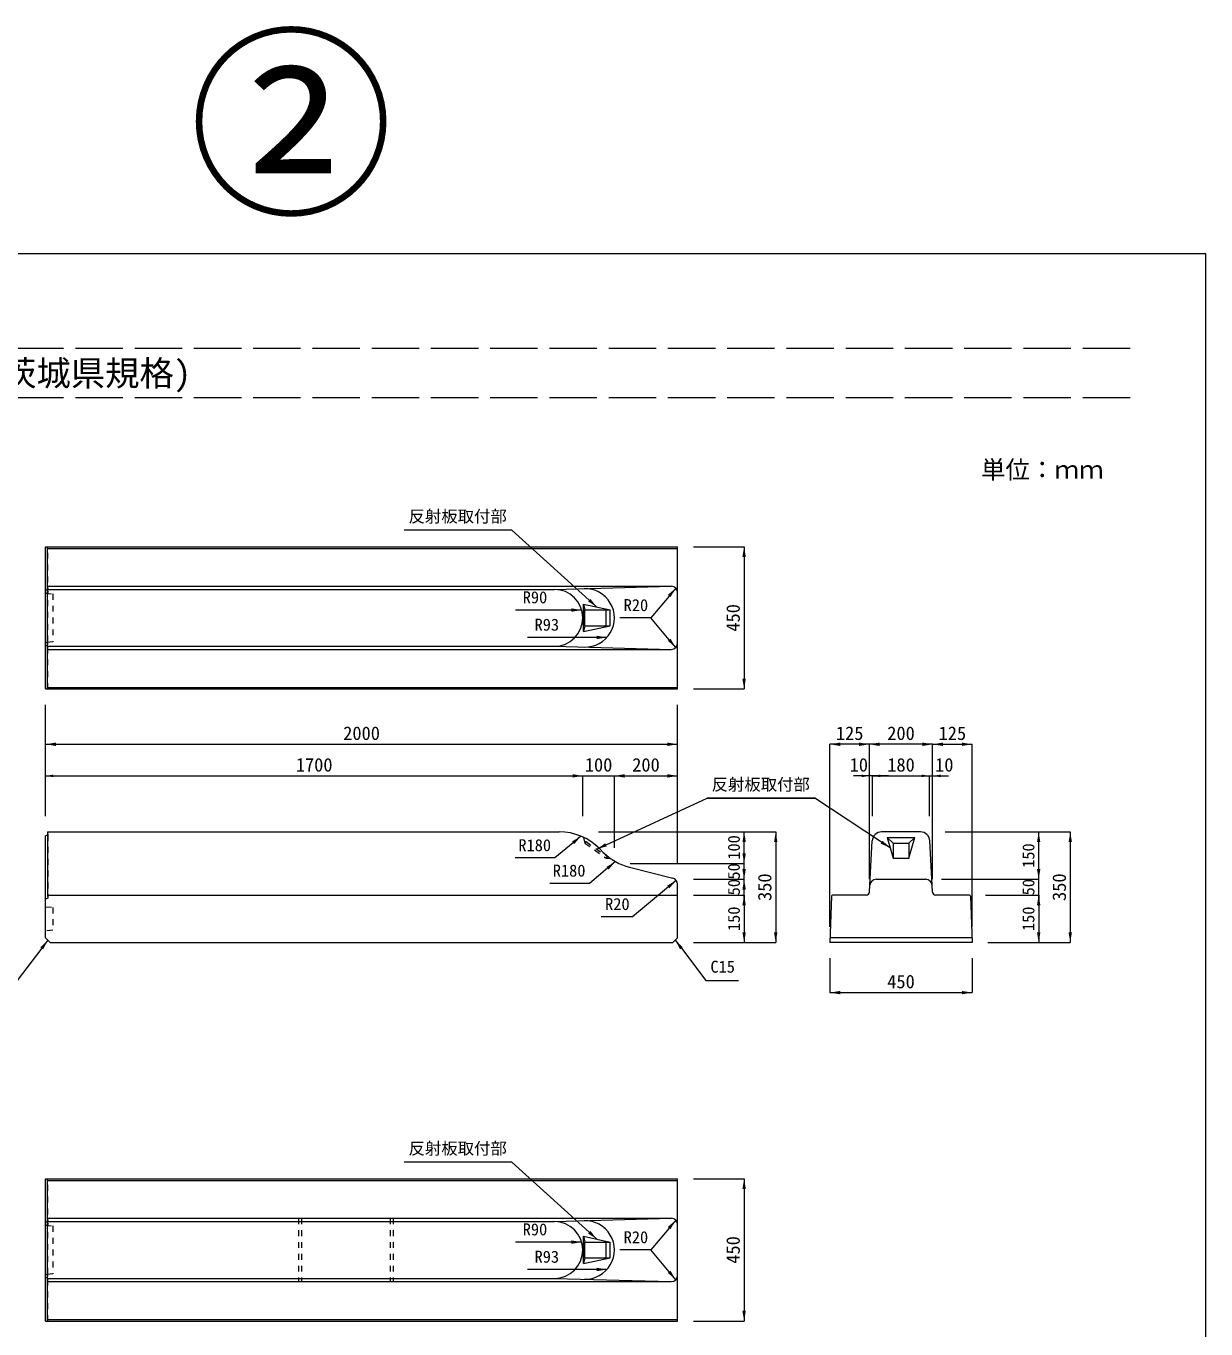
# Model space of a CAD drawing. Units: millimetres, scale not verified. Extents: x 19044 to 37689, y -9270 to 9420.
# Drawn here: x 28130 to 31864, y 5298 to 9420 of the extents above; entities that cross this region are included whole.
import ezdxf
from ezdxf.enums import TextEntityAlignment as Align

# ---------------------------------------------------------------- set-up
doc = ezdxf.new("R2010")
doc.units = ezdxf.units.MM
doc.header["$LTSCALE"] = 25
doc.linetypes.add('DASHED', pattern=[7.5, 6, -1.5])
doc.linetypes.add('USER1', pattern=[1.5, 0.75, -0.75])
for name, color, linetype, lineweight in [('0_2', 7, 'Continuous', 9), ('寸法線', 7, 'Continuous', 9), ('本体', 2, 'Continuous', 5), ('枠', 5, 'Continuous', 5), ('補助線', 8, 'Continuous', 13)]:
    doc.layers.add(name, color=color, linetype=linetype, lineweight=lineweight)
doc.styles.add('ＭＳ ゴシック', font='')
doc.styles.get('ＭＳ ゴシック').set_extended_font_data('MS Gothic')

# ---------------------------------------------------------------- blocks, each defined once
blk = doc.blocks.new('filled_arrow')
at = {"color": 0, "linetype": 'Continuous', "lineweight": -2}
blk.add_solid([(7.5, 1.25), (0, 0), (7.5, -1.25)], dxfattribs=at)

msp = doc.modelspace()

# ---------------------------------------------------------------- linework, layer by layer
at = {"layer": '0_2', "linetype": 'DASHED'}
for p, q in [((31624.19, 8399.77), (26314.19, 8399.77)), ((31624.19, 8243.77), (26314.19, 8243.77))]:
    msp.add_line(p, q, dxfattribs=at)
at = {"layer": '寸法線'}
for p, q in [((30242.15, 7772.74), (30402.73, 7772.74)), ((30402.73, 7772.74), (30402.73, 7322.74)), ((30242.15, 7322.74), (30402.73, 7322.74)), ((28192.15, 6920.52), (28192.15, 7272.74)), ((30192.15, 6770.52), (30192.15, 7272.74)), ((28192.15, 7147.74), (30192.15, 7147.74)), ((30799.26, 7147.74), (30674.26, 7147.74)), ((30674.26, 6570.52), (30674.26, 7147.74)), ((30999.26, 7147.74), (30799.26, 7147.74)), ((30799.26, 6720.52), (30799.26, 7147.74)), ((30799.26, 6720.52), (30799.26, 7147.74)), ((30999.26, 6720.52), (30999.26, 7147.74)), ((30999.26, 7147.74), (31124.26, 7147.74)), ((30999.26, 6720.52), (30999.26, 7147.74)), ((31124.26, 6570.52), (31124.26, 7147.74)), ((28192.15, 7047.74), (29892.15, 7047.74)), ((28192.15, 6920.52), (28192.15, 7047.74)), ((29827.15, 7047.74), (30057.15, 7047.74)), ((29892.15, 6920.52), (29892.15, 7047.74)), ((29892.15, 6920.52), (29892.15, 7047.74)), ((29992.15, 6820.52), (29992.15, 7047.74)), ((29992.15, 7047.74), (30192.15, 7047.74)), ((29992.15, 6820.52), (29992.15, 7047.74)), ((30192.15, 6770.52), (30192.15, 7047.74)), ((30859.26, 7047.74), (30749.26, 7047.74)), ((30799.26, 6720.52), (30799.26, 7047.74)), ((30809.26, 7047.74), (30989.26, 7047.74)), ((30809.26, 6920.52), (30809.26, 7047.74)), ((30809.26, 6920.52), (30809.26, 7047.74)), ((30939.26, 7047.74), (31049.26, 7047.74)), ((30989.26, 6920.52), (30989.26, 7047.74)), ((30989.26, 6920.52), (30989.26, 7047.74)), ((30999.26, 6720.52), (30999.26, 7047.74)), ((29942.15, 6870.52), (30402.73, 6870.52)), ((29942.15, 6870.52), (30502.73, 6870.52)), ((30402.73, 6770.52), (30402.73, 6870.52)), ((30502.73, 6870.52), (30502.73, 6520.52)), ((31039.26, 6870.52), (31434.84, 6870.52)), ((31039.26, 6870.52), (31334.84, 6870.52)), ((31334.84, 6720.52), (31334.84, 6870.52)), ((31434.84, 6870.52), (31434.84, 6520.52)), ((30402.73, 6655.52), (30402.73, 6835.52)), ((30042.15, 6770.52), (30402.73, 6770.52)), ((30042.15, 6770.52), (30402.73, 6770.52)), ((30402.73, 6638.02), (30402.73, 6785.52)), ((31334.84, 6638.02), (31334.84, 6785.52)), ((30242.15, 6720.52), (30402.73, 6720.52)), ((30242.15, 6720.52), (30402.73, 6720.52)), ((31027.74, 6720.52), (31334.84, 6720.52)), ((31027.74, 6720.52), (31334.84, 6720.52)), ((30242.15, 6670.52), (30402.73, 6670.52)), ((30242.15, 6670.52), (30402.73, 6670.52)), ((30402.73, 6670.52), (30402.73, 6520.52)), ((31166.36, 6670.52), (31334.84, 6670.52)), ((31166.36, 6670.52), (31334.84, 6670.52)), ((31334.84, 6670.52), (31334.84, 6520.52)), ((30242.15, 6520.52), (30502.73, 6520.52)), ((30242.15, 6520.52), (30402.73, 6520.52)), ((31174.26, 6520.52), (31434.84, 6520.52)), ((31174.26, 6520.52), (31334.84, 6520.52)), ((30674.26, 6470.52), (30674.26, 6361.98)), ((31124.26, 6470.52), (31124.26, 6361.98)), ((30674.26, 6361.98), (31124.26, 6361.98)), ((30242.15, 5772.74), (30402.73, 5772.74)), ((30402.73, 5772.74), (30402.73, 5322.74)), ((30242.15, 5322.74), (30402.73, 5322.74))]:
    msp.add_line(p, q, dxfattribs=at)
for points in [[(29936.88, 7581.91), (29912.78, 7603.71), (29667.42, 7825.58), (29327.16, 7825.58)], [(30186.29, 7641.88), (30165.5, 7616.9), (30107.94, 7547.74), (30009.52, 7547.74)], [(29888.69, 7572.44), (29856.19, 7572.44), (29679.55, 7572.44)], [(30186.29, 7453.6), (30165.5, 7478.58), (30107.94, 7547.74), (30009.52, 7547.74)], [(29968.48, 7485.9), (29935.98, 7485.9), (29717.03, 7485.9)], [(29936.21, 6816.05), (29965.74, 6829.63), (30286.12, 6977.05), (30626.38, 6977.05)], [(30865.09, 6820.04), (30837.94, 6837.9), (30626.38, 6977.05), (30286.12, 6977.05)], [(29886.48, 6856.82), (29861.49, 6836.03), (29803.9, 6788.13), (29678.63, 6788.13)], [(29995.49, 6776.42), (29970.5, 6755.63), (29912.91, 6707.73), (29787.65, 6707.73)], [(30187.92, 6717.21), (30162.93, 6696.43), (30049.2, 6601.84), (29950.78, 6601.84)], [(28199.65, 6528.02), (28179.95, 6502.17), (28102.51, 6400.55), (27999.55, 6400.55)], [(30184.65, 6528.02), (30204.35, 6502.17), (30281.8, 6400.55), (30384.75, 6400.55)], [(29936.88, 5581.91), (29912.78, 5603.71), (29667.42, 5825.58), (29327.16, 5825.58)], [(30186.29, 5641.88), (30165.5, 5616.9), (30107.94, 5547.74), (30009.52, 5547.74)], [(29888.69, 5572.44), (29856.19, 5572.44), (29679.55, 5572.44)], [(30186.29, 5453.6), (30165.5, 5478.58), (30107.94, 5547.74), (30009.52, 5547.74)], [(29968.48, 5485.9), (29935.98, 5485.9), (29717.03, 5485.9)]]:
    msp.add_lwpolyline(points, dxfattribs=at)
at = {"layer": '本体', "lineweight": 20}
for p, q in [((28192.15, 7322.74), (28192.15, 7772.74)), ((28192.15, 7772.74), (30192.15, 7772.74)), ((30192.15, 7322.74), (30192.15, 7772.74)), ((28198.15, 7637.31), (28192.15, 7634.74)), ((28198.15, 7627.31), (28192.15, 7624.74)), ((28198.15, 7468.17), (28192.15, 7470.74)), ((28198.15, 7458.17), (28192.15, 7460.74)), ((28192.15, 7322.74), (30192.15, 7322.74)), ((28198.15, 6860.09), (28192.15, 6857.52)), ((28192.15, 6535.52), (28192.15, 6857.52)), ((28198.15, 6870.52), (29817.59, 6870.52)), ((29944.87, 6817.8), (29956.9, 6805.77)), ((30040.52, 6758.43), (30177, 6724.3)), ((30820.79, 6720.52), (30977.74, 6720.52)), ((30192.15, 6535.52), (30192.15, 6704.9)), ((30799.74, 6680.02), (30800.81, 6701.52)), ((30998.79, 6680.02), (30997.71, 6701.52)), ((28198.15, 6670.52), (30192.15, 6670.52)), ((30679.17, 6667.62), (30674.26, 6520.52)), ((30789.75, 6670.52), (30682.17, 6670.52)), ((31116.36, 6670.52), (31008.78, 6670.52)), ((31119.36, 6667.62), (31124.26, 6520.52)), ((28192.15, 6535.52), (28207.15, 6520.52)), ((28207.15, 6520.52), (30177.15, 6520.52)), ((30192.15, 6535.52), (30177.15, 6520.52)), ((31124.26, 6520.52), (30674.26, 6520.52)), ((28192.15, 5772.74), (30192.15, 5772.74)), ((28192.15, 5322.74), (28192.15, 5772.74)), ((30192.15, 5322.74), (30192.15, 5772.74)), ((28198.15, 5637.31), (28192.15, 5634.74)), ((28198.15, 5627.31), (28192.15, 5624.74)), ((28198.15, 5468.17), (28192.15, 5470.74)), ((28198.15, 5458.17), (28192.15, 5460.74)), ((28192.15, 5322.74), (30192.15, 5322.74))]:
    msp.add_line(p, q, dxfattribs=at)
at = {"layer": '本体'}
for p, q in [((28198.15, 7322.74), (28198.15, 7772.74)), ((28198.15, 7767.74), (30192.15, 7767.74)), ((28198.15, 7647.74), (30172.15, 7647.74)), ((29894.64, 7591.09), (29898.91, 7572.74)), ((29898.91, 7572.74), (29979.13, 7572.74)), ((29898.91, 7522.74), (29898.91, 7572.74)), ((29966.63, 7522.74), (29966.63, 7572.74)), ((29898.91, 7522.74), (29894.64, 7504.39)), ((29898.91, 7522.74), (29979.13, 7522.74)), ((28198.15, 7447.74), (30172.15, 7447.74)), ((28198.15, 7327.74), (30192.15, 7327.74)), ((31123.76, 6535.52), (30674.76, 6535.52)), ((28198.15, 5322.74), (28198.15, 5772.74)), ((28198.15, 5767.74), (30192.15, 5767.74)), ((28198.15, 5647.74), (30172.15, 5647.74)), ((29894.64, 5591.09), (29898.91, 5572.74)), ((29898.91, 5522.74), (29898.91, 5572.74)), ((29898.91, 5572.74), (29979.13, 5572.74)), ((29966.63, 5522.74), (29966.63, 5572.74)), ((29898.91, 5522.74), (29894.64, 5504.39)), ((29898.91, 5522.74), (29979.13, 5522.74)), ((28198.15, 5447.74), (30172.15, 5447.74)), ((28198.15, 5327.74), (30192.15, 5327.74))]:
    msp.add_line(p, q, dxfattribs=at)
at = {"layer": '本体', "linetype": 'USER1'}
for p, q in [((28199.15, 7322.74), (28199.15, 7772.74)), ((28198.15, 7647.74), (28199.15, 7637.74)), ((28199.15, 7637.74), (28198.15, 7637.31)), ((28198.15, 7637.74), (28199.15, 7627.74)), ((28199.15, 7627.74), (28198.15, 7627.31)), ((28199.15, 7467.74), (28198.15, 7468.17)), ((28198.15, 7457.74), (28199.15, 7467.74)), ((28199.15, 7457.74), (28198.15, 7458.17)), ((28198.15, 7447.74), (28199.15, 7457.74)), ((28198.15, 6870.52), (28199.15, 6860.52)), ((28199.15, 6860.52), (28198.15, 6860.09)), ((28199.15, 6860.52), (28199.15, 6660.52)), ((28199.15, 5322.74), (28199.15, 5772.74)), ((28198.15, 5647.74), (28199.15, 5637.74)), ((28199.15, 5637.74), (28198.15, 5637.31)), ((28198.15, 5637.74), (28199.15, 5627.74)), ((28199.15, 5627.74), (28198.15, 5627.31)), ((28199.15, 5467.74), (28198.15, 5468.17)), ((28198.15, 5457.74), (28199.15, 5467.74)), ((28199.15, 5457.74), (28198.15, 5458.17)), ((28198.15, 5447.74), (28199.15, 5457.74))]:
    msp.add_line(p, q, dxfattribs=at)
at = {"layer": '本体', "lineweight": 9}
for p, q in [((28198.15, 7637.74), (29802.15, 7637.74)), ((29802.15, 7637.74), (30172.15, 7647.74)), ((29894.64, 7591.09), (29979.13, 7572.74)), ((29894.64, 7504.39), (29894.64, 7591.09)), ((29979.13, 7522.74), (29979.13, 7572.74)), ((29894.64, 7504.39), (29979.13, 7522.74)), ((28198.15, 7457.74), (29802.15, 7457.74)), ((29802.15, 7457.74), (30172.15, 7447.74)), ((28198.15, 6870.52), (28198.15, 6670.52)), ((30960.73, 6870.52), (30837.8, 6870.52)), ((30874.26, 6834.84), (30855.91, 6853.2)), ((30855.91, 6853.2), (30874.26, 6786.89)), ((30855.91, 6853.2), (30942.61, 6853.2)), ((30924.26, 6834.84), (30942.61, 6853.2)), ((30924.26, 6786.89), (30942.61, 6853.2)), ((30800.81, 6701.52), (30807.84, 6842.02)), ((30874.26, 6834.84), (30874.26, 6786.89)), ((30874.26, 6834.84), (30924.26, 6834.84)), ((30924.26, 6834.84), (30924.26, 6786.89)), ((30997.71, 6701.52), (30990.69, 6842.02)), ((30874.26, 6787.42), (30924.26, 6787.42)), ((30874.26, 6786.89), (30924.26, 6786.89)), ((28199.15, 6660.52), (28192.15, 6657.52)), ((28198.15, 6670.52), (28199.15, 6660.52)), ((28198.15, 5637.74), (29802.15, 5637.74)), ((29802.15, 5637.74), (30172.15, 5647.74)), ((29894.64, 5504.39), (29894.64, 5591.09)), ((29894.64, 5591.09), (29979.13, 5572.74)), ((29979.13, 5522.74), (29979.13, 5572.74)), ((29894.64, 5504.39), (29979.13, 5522.74)), ((28198.15, 5457.74), (29802.15, 5457.74)), ((29802.15, 5457.74), (30172.15, 5447.74))]:
    msp.add_line(p, q, dxfattribs=at)
at = {"layer": '本体', "linetype": 'USER1', "lineweight": 9}
for p, q in [((28192.15, 7625.74), (28215.15, 7623.74)), ((28215.15, 7623.74), (28215.15, 7471.74)), ((28215.15, 7471.74), (28192.15, 7469.74)), ((29894.64, 6853.2), (29898.91, 6834.84)), ((29902.35, 6839.76), (29898.91, 6834.84)), ((29898.91, 6834.84), (29966.63, 6787.42)), ((29902.35, 6839.76), (29970.07, 6792.34)), ((29970.07, 6792.34), (29966.63, 6787.42)), ((29966.63, 6787.42), (29979.13, 6786.89)), ((28192.15, 6633.52), (28215.15, 6631.52)), ((28215.15, 6631.52), (28215.15, 6559.52)), ((28215.15, 6559.52), (28192.15, 6557.52)), ((28192.15, 5625.74), (28215.15, 5623.74)), ((28215.15, 5623.74), (28215.15, 5471.74)), ((28992.15, 5647.74), (28992.15, 5447.74)), ((29002.15, 5647.74), (29002.15, 5447.74)), ((29282.15, 5647.74), (29282.15, 5447.74)), ((29292.15, 5647.74), (29292.15, 5447.74)), ((28215.15, 5471.74), (28192.15, 5469.74))]:
    msp.add_line(p, q, dxfattribs=at)
at = {"layer": '本体'}
for centre, radius, start, end in [((29802.15, 7547.74), 90, 270, 90), ((29899.55, 7547.74), 92.6, 268.43035, 91.56965), ((30172.15, 7627.74), 20, 0, 90), ((30172.15, 7467.74), 20, 270, 0), ((29802.15, 5547.74), 90, 270, 90), ((29899.55, 5547.74), 92.6, 268.43035, 91.56965), ((30172.15, 5627.74), 20, 0, 90), ((30172.15, 5467.74), 20, 270, 0)]:
    msp.add_arc(centre, radius, start, end, dxfattribs=at)
at = {"layer": '本体', "lineweight": 20}
for centre, radius, start, end in [((29817.59, 6690.52), 180, 45, 90), ((30084.18, 6933.05), 180, 225, 255.96376), ((30172.15, 6704.9), 20, 0, 75.96376), ((30820.79, 6700.52), 20, 90, 177.13759), ((30977.74, 6700.52), 20, 2.86241, 90), ((30789.75, 6680.52), 10, 270, 357.13759), ((31008.78, 6680.52), 10, 182.86241, 270), ((30682.17, 6667.52), 3, 90, 178.09085), ((31116.36, 6667.52), 3, 1.90915, 90)]:
    msp.add_arc(centre, radius, start, end, dxfattribs=at)
at = {"layer": '本体', "lineweight": 9}
for centre, start, end in [((30837.8, 6840.52), 90, 177.13759), ((30960.73, 6840.52), 2.86241, 90)]:
    msp.add_arc(centre, 30, start, end, dxfattribs=at)
at = {"layer": '枠', "lineweight": 20}
for p, q in [((31864.19, 8699.77), (26074.19, 8699.77)), ((31864.19, 299.77), (31864.19, 8699.77))]:
    msp.add_line(p, q, dxfattribs=at)

# ---------------------------------------------------------------- block references
at = {"layer": '寸法線'}
for p, xscale, yscale, rotation in [((30402.73, 7772.74), 4.33, 4.33, 270), ((30186.29, 7641.88), 4.33, 4.33, 230.2), ((29936.88, 7581.91), 4.33, 4.33, 137.9), ((29888.69, 7572.44), 4.33, 4.33, 180), ((29968.48, 7485.9), 4.33, 4.33, 180), ((30186.29, 7453.6), 4.33, 4.33, 129.8), ((30402.73, 7322.74), 4.33, 4.33, 90), ((30192.15, 7147.74), 4.33, 4.33, 180), ((30799.26, 7147.74), 4.33, 4.33, 180), ((30999.26, 7147.74), 4.33, 4.33, 180), ((31124.26, 7147.74), 4.33, 4.33, 180), ((29892.15, 7047.74), 4.33, 4.33, 180), ((29892.15, 7047.74), 3.33, 3.33, 180), ((30192.15, 7047.74), 4.33, 4.33, 180), ((30799.26, 7047.74), 3.33, 3.33, 180), ((30989.26, 7047.74), 3.33, 3.33, 180), ((30989.26, 7047.74), 3.33, 3.33, 180), ((29886.48, 6856.82), 4.33, 4.33, 219.8), ((30402.73, 6870.52), 4.33, 4.33, 270), ((30502.73, 6870.52), 4.33, 4.33, 270), ((31334.84, 6870.52), 4.33, 4.33, 270), ((31434.84, 6870.52), 4.33, 4.33, 270), ((29936.21, 6816.05), 4.33, 4.33, 24.7), ((30402.73, 6770.52), 4.33, 4.33, 90), ((30865.09, 6820.04), 4.33, 4.33, 146.7), ((29995.49, 6776.42), 4.33, 4.33, 219.8), ((30187.92, 6717.21), 4.33, 4.33, 219.8), ((30402.73, 6720.52), 4.33, 4.33, 90), ((30402.73, 6720.52), 4.33, 4.33, 270), ((31334.84, 6720.52), 4.33, 4.33, 90), ((31334.84, 6720.52), 4.33, 4.33, 90), ((30402.73, 6670.52), 4.33, 4.33, 270), ((31334.84, 6670.52), 4.33, 4.33, 270), ((28199.65, 6528.02), 4.33, 4.33, 232.7), ((30184.65, 6528.02), 4.33, 4.33, 307.3), ((30402.73, 6520.52), 4.33, 4.33, 90), ((30502.73, 6520.52), 4.33, 4.33, 90), ((31334.84, 6520.52), 4.33, 4.33, 90), ((31434.84, 6520.52), 4.33, 4.33, 90), ((31124.26, 6361.98), 4.33, 4.33, 180), ((30402.73, 5772.74), 4.33, 4.33, 270), ((29936.88, 5581.91), 4.33, 4.33, 137.9), ((30186.29, 5641.88), 4.33, 4.33, 230.2), ((29888.69, 5572.44), 4.33, 4.33, 180), ((29968.48, 5485.9), 4.33, 4.33, 180), ((30186.29, 5453.6), 4.33, 4.33, 129.8), ((30402.73, 5322.74), 4.33, 4.33, 90)]:
    msp.add_blockref('filled_arrow', p, dxfattribs=dict(at, xscale=xscale, yscale=yscale, rotation=rotation))
for p, xscale, yscale in [((28192.15, 7147.74), 4.33, 4.33), ((30674.26, 7147.74), 4.33, 4.33), ((30799.26, 7147.74), 4.33, 4.33), ((30999.26, 7147.74), 4.33, 4.33), ((28192.15, 7047.74), 3.33, 3.33), ((29992.15, 7047.74), 4.33, 4.33), ((29992.15, 7047.74), 4.33, 4.33), ((30809.26, 7047.74), 3.33, 3.33), ((30809.26, 7047.74), 3.33, 3.33), ((30999.26, 7047.74), 3.33, 3.33), ((30674.26, 6361.98), 4.33, 4.33)]:
    msp.add_blockref('filled_arrow', p, dxfattribs=dict(at, xscale=xscale, yscale=yscale))

# ---------------------------------------------------------------- texts
at = {"layer": '0_2', "style": 'ＭＳ ゴシック'}
msp.add_text('\u3000基礎付歩車道境界ブロックＬＢ (茨城県規格)', height=79.75, dxfattribs=at).set_placement((26314.19, 8321.77), align=Align.MIDDLE_LEFT)
msp.add_text('単位：ｍｍ', height=56.96, dxfattribs=at).set_placement((31346.18, 8016.64), align=Align.MIDDLE_CENTER)
at = {"layer": '寸法線', "style": 'ＭＳ ゴシック'}
for s, p in [('反射板取付部', (29496.3, 7887.99)), ('R90', (29740.92, 7631.78)), ('R20', (30060.36, 7607.07)), ('R93', (29778.4, 7545.23)), ('反射板取付部', (30455.27, 7039.46)), ('R180', (29740.01, 6847.47)), ('R180', (29849.02, 6767.07)), ('R20', (30001.62, 6661.17)), ('C15', (30334.87, 6462.96)), ('反射板取付部', (29496.3, 5887.99)), ('R90', (29740.92, 5631.78)), ('R20', (30060.36, 5607.07)), ('R93', (29778.4, 5545.23))]:
    msp.add_text(s, height=37.98, dxfattribs=at).set_placement(p, align=Align.TOP_CENTER)
for s, height, p in [('450', 42.72, (30367.73, 7547.74)), ('100', 37.98, (30370.23, 6821.35)), ('150', 37.98, (31302.34, 6795.52)), ('50', 37.98, (30370.23, 6745.52)), ('350', 42.72, (30467.73, 6695.52)), ('350', 42.72, (31399.84, 6695.52)), ('50', 37.98, (30370.23, 6695.52)), ('50', 37.98, (31302.34, 6695.52)), ('150', 37.98, (30370.23, 6595.52)), ('150', 37.98, (31302.34, 6595.52)), ('450', 42.72, (30367.73, 5547.74))]:
    msp.add_text(s, height=height, rotation=90, dxfattribs=at).set_placement(p, align=Align.MIDDLE_CENTER)
for s, p in [('2000', (29192.15, 7182.74)), ('125', (30736.76, 7182.74)), ('200', (30899.26, 7182.74)), ('125', (31061.76, 7182.74)), ('1700', (29042.15, 7082.74)), ('100', (29942.15, 7082.74)), ('200', (30092.15, 7082.74)), ('10', (30765.73, 7082.74)), ('180', (30899.26, 7082.74)), ('10', (31036.2, 7082.74)), ('450', (30899.26, 6396.98))]:
    msp.add_text(s, height=42.72, dxfattribs=at).set_placement(p, align=Align.MIDDLE_CENTER)
at = {"layer": '補助線', "color": 1, "style": 'ＭＳ ゴシック'}
msp.add_text('②', height=474.7, dxfattribs=at).set_placement((28969.19, 9347.27), align=Align.TOP_CENTER)

doc.saveas('drawing.dxf')
